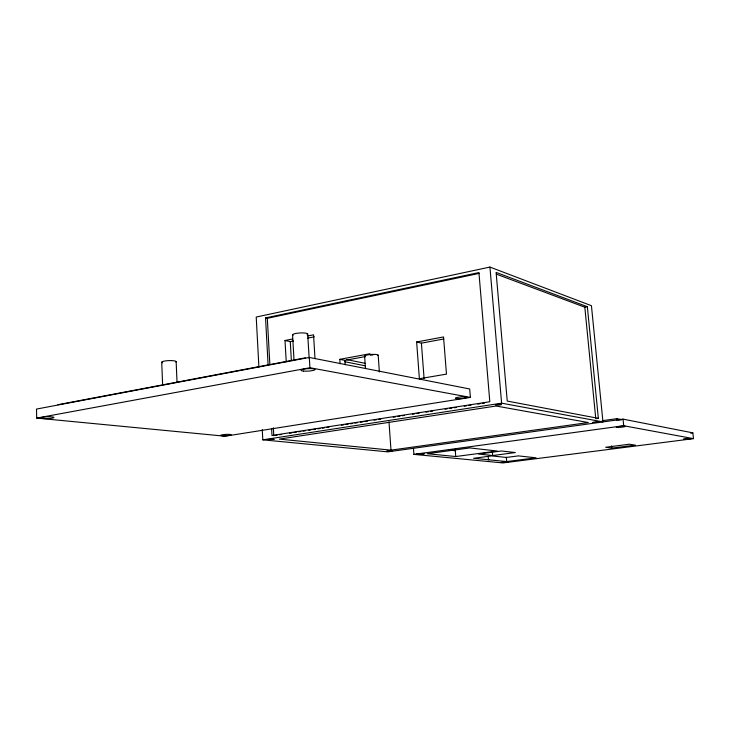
<?xml version="1.0" encoding="UTF-8"?>
<svg xmlns="http://www.w3.org/2000/svg" width="730" height="730" viewBox="0 0 730 730"><rect width="100%" height="100%" fill="white"/><g stroke="black" fill="none" stroke-linecap="round" stroke-linejoin="round"><path stroke-width="1.09" d="M262.252 429.605L262.8 439.834L501.61 403.17L602.962 421.904L591.437 305.706L489.93 267.07L256.221 317.039L258.904 367.071M268.138 365.392L265.537 317.906L478.926 272.573L489.812 401.737L271.989 435.491L271.615 428.702M265.537 317.906L267.317 318.316L479.318 273.358M286.233 361.834L285.01 340.509L292.693 338.976M308.06 335.909L313.544 334.815L315.004 358.685M285.01 340.509L290.266 341.613L293.551 340.965M307.768 338.136L314.329 336.84M57.916 404.712L305.332 357.837M309.292 357.445L36.5 409.074L36.71 418.098L225.068 436.212L470.385 397.403L469.7 388.98L309.292 357.445L309.912 367.738L470.385 397.403M496.482 274.188L584.821 307.202L587.349 306.728L598.354 418.345L595.771 418.71M416.629 341.978L443.539 336.941L446.468 374.125L419.385 378.733L416.629 341.978L421.402 343.146L443.74 338.985M340.116 363.823L339.824 359.324L369.982 353.731M339.824 359.324L344.907 360.355L364.936 356.651M36.71 418.098L309.912 367.738M618.447 420.115L621.705 419.814M274.909 435.5L277.163 435.153M279.417 434.797L281.671 434.45M289.564 433.228L291.817 432.881M294.071 432.534L296.325 432.187M298.579 431.832L300.833 431.485M303.087 431.138L305.341 430.791M308.726 430.262L310.98 429.915M313.234 429.568L315.488 429.222M317.742 428.866L319.995 428.519M322.249 428.172L324.503 427.826M326.757 427.479L329.011 427.123M341.412 425.207L343.666 424.86M345.92 424.513L348.173 424.157M350.427 423.811L352.681 423.464M354.935 423.117L357.189 422.77M360.574 422.241L362.828 421.894M365.082 421.548L367.336 421.201M374.098 420.151L376.351 419.805M378.605 419.449L380.859 419.102M393.26 417.186L395.514 416.839M397.768 416.492L400.022 416.137M402.276 415.79L404.529 415.443M412.413 414.22L414.667 413.873M416.921 413.527L419.184 413.171M425.946 412.131L428.2 411.784M430.454 411.428L432.707 411.081M445.099 409.165L447.353 408.818M449.616 408.462L451.87 408.116M454.124 407.769L456.378 407.422M464.262 406.199L466.516 405.853M468.769 405.497L471.023 405.15M477.785 404.11L480.048 403.754M482.302 403.407L484.556 403.06M390.988 450.136L588.334 422.542L496.062 406.017L279.289 439.113L390.988 450.136L388.99 421.858M602.195 420.717L616.85 418.673L621.321 419.54M413.463 448.311L413.91 454.37L502.943 462.929L693.5 438.648L692.861 432.863L623.028 419.13L387.831 451.861L262.8 439.834M413.91 454.37L623.694 425.745L693.5 438.648M455.748 456.533L497.203 451.021L469.828 447.928L427.242 453.722L455.748 456.533L455.164 449.169M492.686 455.538L515.334 452.563L501.501 450.994L478.515 454.042L492.686 455.538L492.348 451.523M690.607 433.155L692.861 432.863M506.693 461.57L536.066 457.81L518.409 455.885L506.337 457.445L491.719 455.912L473.569 458.294L506.693 461.57L506.319 457.245M611.84 448.129L635.319 445.127L629.37 444.214L605.69 447.262L611.84 448.129L611.612 445.866M489.118 459.736L488.461 459.763L488.178 456.433M448.713 450.018L455.292 450.72M598.354 418.345L507.24 401.071L496.099 272.399L587.349 306.728M419.385 378.733L421.301 379.107M344.56 361.678L365.374 365.839M346.723 359.589L365.255 363.348M623.028 419.13L623.694 425.745M616.85 418.673L617.023 420.407M584.821 307.202L595.662 417.578M489.93 267.07L501.61 403.17M421.402 343.146L424.084 378.569M378.195 355.218L379.363 371.981M364.608 356.158L365.438 368.458M344.907 360.355L345.199 364.817M307.686 333.92L309.164 358.302M292.557 335.061L294.044 360.556M290.266 341.613L291.37 360.584M267.317 318.316L269.863 364.58M273.349 427.771L273.786 435.673M176.149 361.678L177.016 381.982M161.713 362.171L162.626 384.792M162.635 362.792A7.227 1.314 -2.2 0 1 168.101 360.647A7.227 1.314 -2.2 0 1 175.866 362.025M365.593 356.705A6.807 1.232 -3.9 0 1 370.375 354.524A6.807 1.232 -3.9 0 1 377.985 355.546M370.365 355.163A3.404 0.621 -3.9 0 1 372.957 355.026M293.04 335.417A7.619 1.533 -3.2 0 1 300.295 332.944A7.619 1.533 -3.2 0 1 307.065 334.732M495.624 404.794C502.614 406.081 504.147 402.65 495.624 404.794M683.526 439.232L691.502 438.529L683.526 439.232M592.933 422.405L598.445 421.958L592.933 422.405M416.575 454.243C424.367 455.429 429.249 452.034 416.575 454.243M386.973 451.103L391.937 450.83L386.973 451.103M501.309 462.437L508.472 461.971L501.309 462.437M268.302 439.515L273.987 439.332L268.302 439.515M303.525 371.096A7.108 1.232 -3.4 0 0 315.022 369.681A7.108 1.232 -3.4 0 0 305.532 368.878A7.108 1.232 -3.4 0 0 303.525 371.096M457.309 398.671A5.822 0.84 -4.6 0 0 466.817 397.458A5.822 0.84 -4.6 0 0 459.243 397.093A5.822 0.84 -4.6 0 0 457.309 398.671M42.979 418.482A6.479 0.903 -1.9 0 0 53.764 417.697A6.479 0.903 -1.9 0 0 45.734 416.866A6.479 0.903 -1.9 0 0 42.979 418.482M222.988 435.783A5.283 0.666 -3.2 0 0 231.164 434.825A5.283 0.666 -3.2 0 0 223.535 434.605A5.283 0.666 -3.2 0 0 222.988 435.783M618.182 427.433A4.562 0.502 -5.3 0 0 625.254 426.402A4.562 0.502 -5.3 0 0 618.73 426.521A4.562 0.502 -5.3 0 0 618.182 427.433"/></g></svg>
